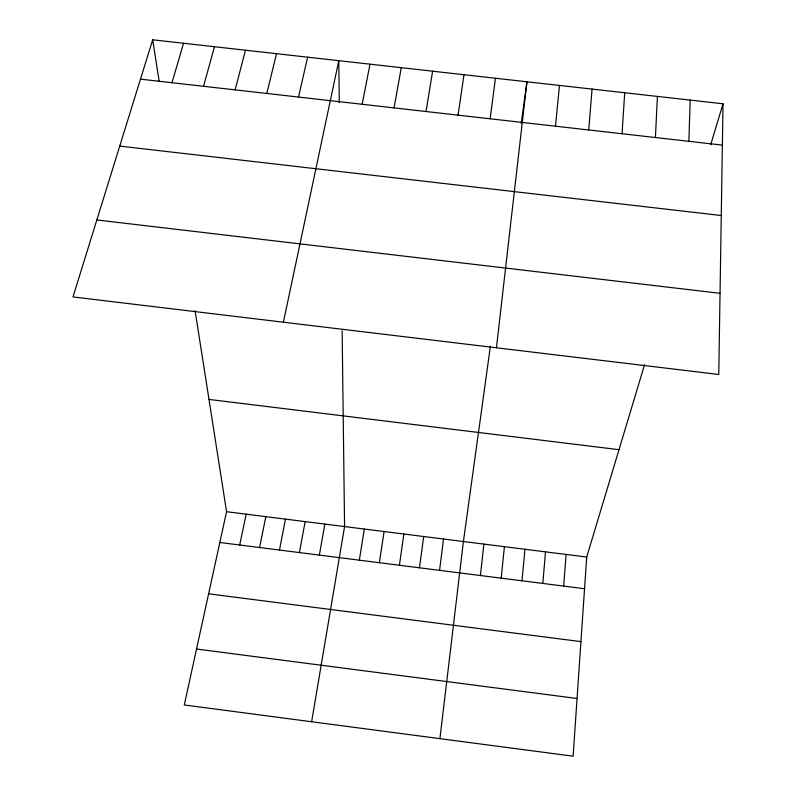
<?xml version="1.0" encoding="UTF-8"?>
<svg xmlns="http://www.w3.org/2000/svg" width="796" height="796" viewBox="0 0 796 796"><rect width="100%" height="100%" fill="white"/><g stroke="black" fill="none" stroke-linecap="round" stroke-linejoin="round"><path stroke-width="1.19" d="M723.017 103.778L718.768 374.478L72.983 296.938L152.673 39.8L723.017 103.778L710.699 144.763M688.858 141.32L690.192 100.097M655.416 137.529L657.416 96.416M622.044 133.738L624.711 92.754M644.571 364.638L586.712 557.041L573.12 756.2L184.294 704.977L226.571 511.709L195.09 310.679M563.677 586.085L566.105 554.444M588.722 129.967L592.065 89.092M542.822 583.438L545.509 551.857M521.997 580.801L524.952 549.27M555.479 126.196L559.479 85.431M501.191 578.165L504.415 546.683M480.416 575.528L483.898 544.096M496.435 347.782L526.952 81.789L521.221 123.281M439.919 738.648L463.411 541.519L490.416 346.131M439.551 570.344L443.541 539.021M490.147 118.783L495.45 78.247M419.462 567.797L423.701 536.524M399.393 565.25L403.89 534.026M458.058 115.151L463.998 74.724M379.344 562.712L384.09 531.539M359.324 560.175L364.319 529.051M426.029 111.52L432.606 71.202M311.624 721.753L344.578 526.564L342.141 330.758M319.355 555.101L324.848 524.076M394.07 107.898L401.274 67.69M299.405 552.573L305.147 521.599M279.476 550.046L285.465 519.121M362.16 104.276L370.001 64.177M259.576 547.529L265.814 516.654M239.696 545.001L246.183 514.176M283.386 322.201L338.788 60.675L339.305 102.644M298.53 97.062L307.624 57.183M266.799 93.46L276.52 53.69M235.128 89.878L245.476 50.208M203.527 86.286L214.482 46.735M171.976 82.714L183.548 43.263M140.484 79.142L722.37 145.121M119.738 146.086L721.266 215.517M96.833 219.955L720.042 293.306M208.98 399.423L618.999 449.69M226.571 511.709L586.712 557.041M219.835 542.484L584.553 588.732M208.612 593.816L580.941 641.616M196.532 649.019L577.06 698.5M152.673 39.8L159.13 81.013"/></g></svg>
